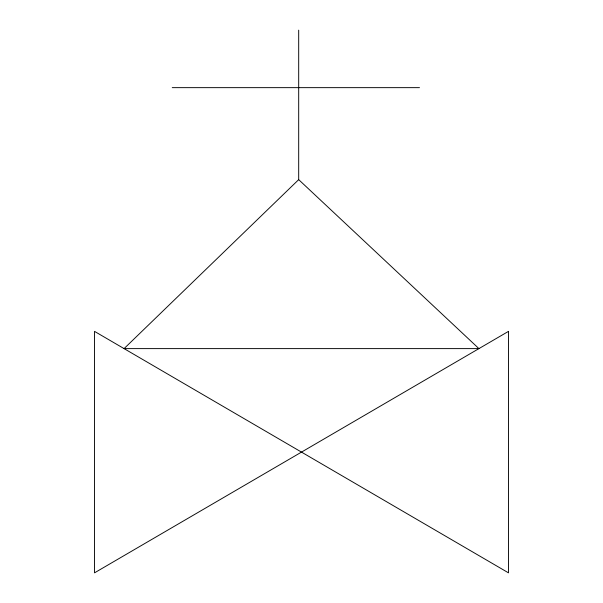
<?xml version="1.0" encoding="UTF-8"?>
<svg xmlns="http://www.w3.org/2000/svg" width="603" height="603" viewBox="0 0 603 603"><rect width="100%" height="100%" fill="white"/><g stroke="black" fill="none" stroke-linecap="round" stroke-linejoin="round"><path stroke-width="0.9" d="M298.689 179.641L124.082 348.609L478.918 348.609L298.689 179.641L298.689 30.15M172.247 87.646L419.492 87.646M508.495 331.364L94.505 572.85L94.505 331.364L508.495 572.85L508.495 331.364"/></g></svg>
